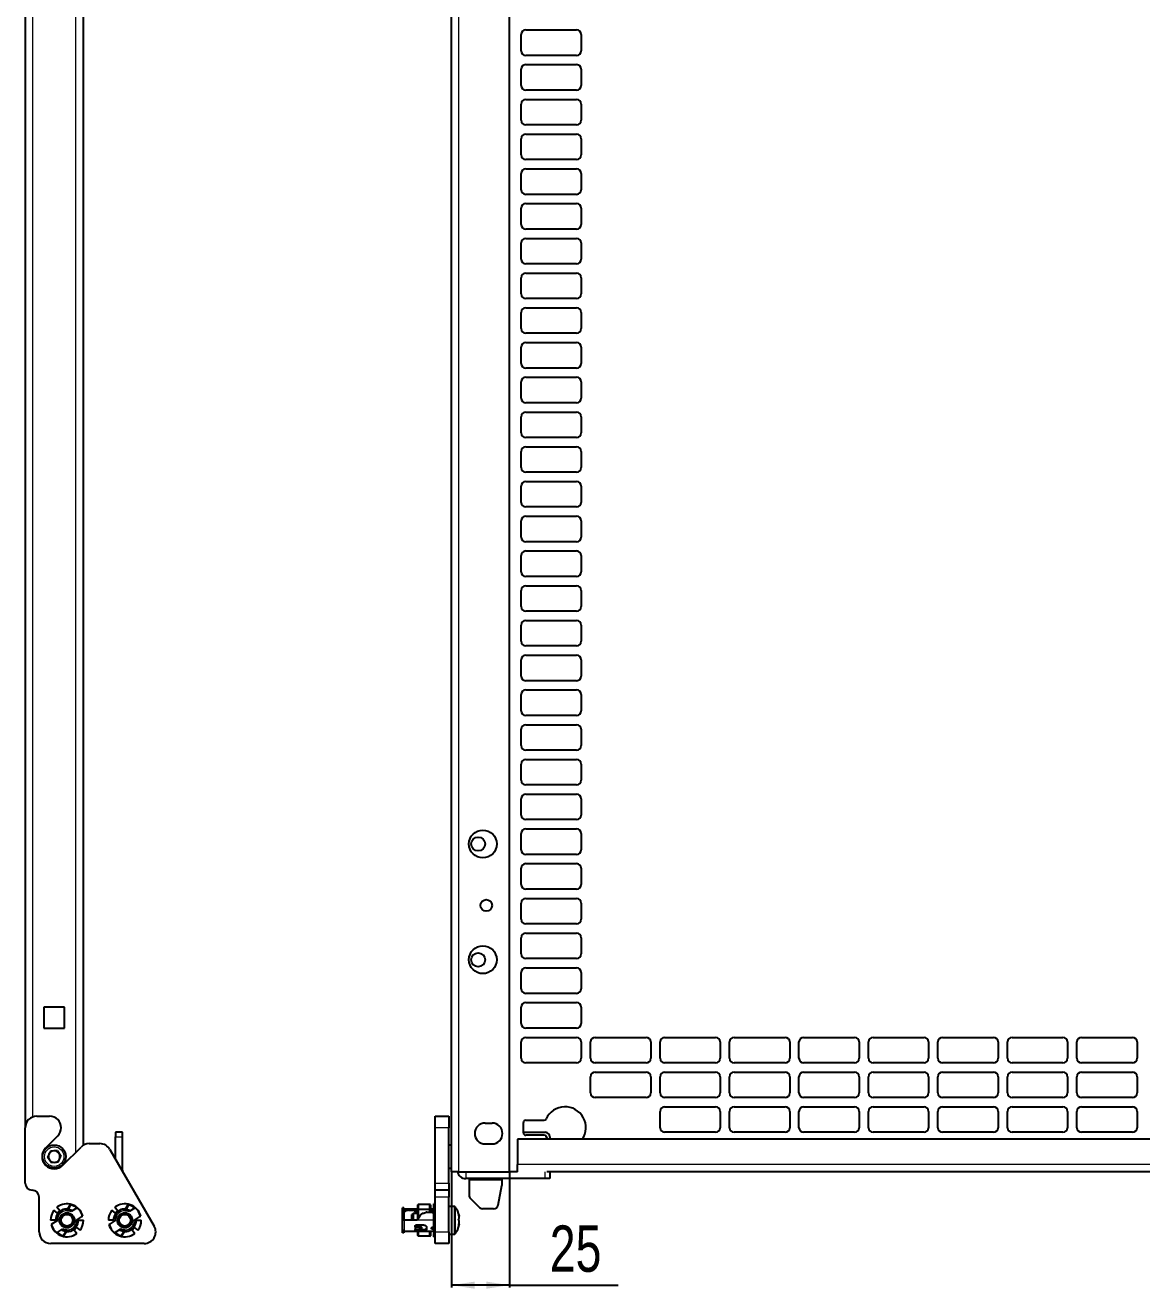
# Model space of a CAD drawing. Header units: millimetres. Extents: x -814 to 1058, y -456 to 1988.
# Drawn here: x 124 to 606, y -311 to 235 of the extents above; entities that cross this region are included whole.
import ezdxf

# ---------------------------------------------------------------- set-up
doc = ezdxf.new("R2010")
doc.units = ezdxf.units.MM
doc.layers.add('FORMAT', color=7, linetype='Continuous')
doc.styles.add('SLDTEXTSTYLE0', font='TXT', dxfattribs={"width": 0.75})
doc.dimstyles.new('SLDDIMSTYLE0', dxfattribs={"dimtxt": 20, "dimasz": 10, "dimexe": 0, "dimexo": 0.0625, "dimgap": 5, "dimtad": 2, "dimdec": 1, "dimrnd": 1e-09, "dimzin": 12, "dimdsep": 46, "dimtxsty": 'SLDTEXTSTYLE0', "dimsah": 1, "dimcen": 0.09, "dimadec": 0, "dimazin": 3, "dimtfac": 1, "dimtofl": 0, "dimtmove": 0, "dimatfit": 3, "dimfxl": 0, "dimfrac": 2, "dimtolj": 1, "dimtzin": 12, "dimarcsym": 0})

# ---------------------------------------------------------------- blocks, each defined once
blk = doc.blocks.new('_D_7')
at = {"layer": 'FORMAT'}
for p, q in [((307.67, -260.46), (307.67, -310.45)), ((332.67, -260.46), (332.67, -310.45)), ((332.67, -309.45), (307.67, -309.45)), ((332.67, -309.45), (379.62, -309.45))]:
    blk.add_line(p, q, dxfattribs=at)
for points in [[(307.67, -309.45), (317.67, -310.99), (317.67, -307.91)], [(332.67, -309.45), (322.67, -307.91), (322.67, -310.99)]]:
    blk.add_solid(points, dxfattribs=at)
at = {"layer": 'FORMAT', "insert": (350.07, -283.67), "char_height": 20, "attachment_point": 1, "style": 'SLDTEXTSTYLE0'}
blk.add_mtext('25', dxfattribs=at)

msp = doc.modelspace()

# ---------------------------------------------------------------- linework, layer by layer
at = {"color": 8, "linetype": 'Continuous', "lineweight": 18}
for p, q in [((126.7, 1822.55), (126.7, -236.83)), ((145.5, -251.98), (145.5, 1822.55)), ((310.77, -260.45), (310.77, 1793.35)), ((162.6, -245.45), (165.6, -245.45)), ((306.52, -241.45), (300.52, -241.45)), ((165.35, -259.85), (165.6, -259.85)), ((313.77, -260.45), (313.77, -263.45)), ((965.17, -257.36), (336.17, -257.36)), ((348.12, -263.45), (348.12, -260.46)), ((300.52, -265.45), (306.52, -265.45)), ((329.42, -264.05), (315.27, -264.05)), ((306.52, -271.45), (300.52, -271.45)), ((287.22, -277.71), (287.22, -281.45)), ((299.82, -278), (299.82, -277.1)), ((308.84, -275.45), (308.84, -277.89)), ((308.84, -277.89), (308.84, -287.45)), ((309.28, -275.68), (309.28, -278.02)), ((309.28, -278.02), (309.28, -287.22)), ((287.22, -281.45), (287.22, -286.3)), ((299.82, -281.45), (292.82, -281.45)), ((299.82, -284.4), (299.82, -281.45)), ((292.42, -285.39), (292.42, -285.85)), ((295.72, -285.85), (295.72, -285.39)), ((299.57, -284.9), (299.57, -285.3)), ((299.82, -286.3), (299.82, -285.3)), ((300.52, -286.45), (306.52, -286.45))]:
    msp.add_line(p, q, dxfattribs=at)
at = {"color": 7, "linetype": 'Continuous', "lineweight": 25}
for p, q in [((148.6, 1822.55), (148.6, -249.07)), ((307.67, -260.45), (307.67, 1822.55)), ((123.6, 1793.35), (123.6, -241.45)), ((332.67, -260.45), (332.67, 1793.35)), ((337.67, 223.55), (337.67, 230.55)), ((339.67, 232.55), (361.67, 232.55)), ((363.67, 230.55), (363.67, 223.55)), ((361.67, 221.55), (339.67, 221.55)), ((337.67, 208.55), (337.67, 215.55)), ((339.67, 217.55), (361.67, 217.55)), ((363.67, 215.55), (363.67, 208.55)), ((361.67, 206.55), (339.67, 206.55)), ((339.67, 202.55), (361.67, 202.55)), ((337.67, 193.55), (337.67, 200.55)), ((363.67, 200.55), (363.67, 193.55)), ((361.67, 191.55), (339.67, 191.55)), ((337.67, 178.55), (337.67, 185.55)), ((339.67, 187.55), (361.67, 187.55)), ((363.67, 185.55), (363.67, 178.55)), ((361.67, 176.55), (339.67, 176.55)), ((337.67, 163.55), (337.67, 170.55)), ((339.67, 172.55), (361.67, 172.55)), ((363.67, 170.55), (363.67, 163.55)), ((361.67, 161.55), (339.67, 161.55)), ((337.67, 148.55), (337.67, 155.55)), ((339.67, 157.55), (361.67, 157.55)), ((363.67, 155.55), (363.67, 148.55)), ((361.67, 146.55), (339.67, 146.55)), ((339.67, 142.55), (361.67, 142.55)), ((337.67, 133.55), (337.67, 140.55)), ((363.67, 140.55), (363.67, 133.55)), ((361.67, 131.55), (339.67, 131.55)), ((337.67, 118.55), (337.67, 125.55)), ((339.67, 127.55), (361.67, 127.55)), ((363.67, 125.55), (363.67, 118.55)), ((361.67, 116.55), (339.67, 116.55)), ((337.67, 103.55), (337.67, 110.55)), ((339.67, 112.55), (361.67, 112.55)), ((363.67, 110.55), (363.67, 103.55)), ((361.67, 101.55), (339.67, 101.55)), ((337.67, 88.55), (337.67, 95.55)), ((339.67, 97.55), (361.67, 97.55)), ((363.67, 95.55), (363.67, 88.55)), ((361.67, 86.55), (339.67, 86.55)), ((339.67, 82.55), (361.67, 82.55)), ((337.67, 73.55), (337.67, 80.55)), ((363.67, 80.55), (363.67, 73.55)), ((361.67, 71.55), (339.67, 71.55)), ((337.67, 58.55), (337.67, 65.55)), ((339.67, 67.55), (361.67, 67.55)), ((363.67, 65.55), (363.67, 58.55)), ((361.67, 56.55), (339.67, 56.55)), ((337.67, 43.55), (337.67, 50.55)), ((339.67, 52.55), (361.67, 52.55)), ((363.67, 50.55), (363.67, 43.55)), ((361.67, 41.55), (339.67, 41.55)), ((337.67, 28.55), (337.67, 35.55)), ((339.67, 37.55), (361.67, 37.55)), ((363.67, 35.55), (363.67, 28.55)), ((361.67, 26.55), (339.67, 26.55)), ((339.67, 22.55), (361.67, 22.55)), ((337.67, 13.55), (337.67, 20.55)), ((363.67, 20.55), (363.67, 13.55)), ((361.67, 11.55), (339.67, 11.55)), ((337.67, -1.45), (337.67, 5.55)), ((339.67, 7.55), (361.67, 7.55)), ((363.67, 5.55), (363.67, -1.45)), ((361.67, -3.45), (339.67, -3.45)), ((337.67, -16.45), (337.67, -9.45)), ((339.67, -7.45), (361.67, -7.45)), ((363.67, -9.45), (363.67, -16.45)), ((361.67, -18.45), (339.67, -18.45)), ((337.67, -31.45), (337.67, -24.45)), ((339.67, -22.45), (361.67, -22.45)), ((363.67, -24.45), (363.67, -31.45)), ((361.67, -33.45), (339.67, -33.45)), ((339.67, -37.45), (361.67, -37.45)), ((337.67, -46.45), (337.67, -39.45)), ((363.67, -39.45), (363.67, -46.45)), ((361.67, -48.45), (339.67, -48.45)), ((337.67, -61.45), (337.67, -54.45)), ((339.67, -52.45), (361.67, -52.45)), ((363.67, -54.45), (363.67, -61.45)), ((361.67, -63.45), (339.67, -63.45)), ((337.67, -76.45), (337.67, -69.45)), ((339.67, -67.45), (361.67, -67.45)), ((363.67, -69.45), (363.67, -76.45)), ((361.67, -78.45), (339.67, -78.45)), ((337.67, -91.45), (337.67, -84.45)), ((339.67, -82.45), (361.67, -82.45)), ((363.67, -84.45), (363.67, -91.45)), ((361.67, -93.45), (339.67, -93.45)), ((339.67, -97.45), (361.67, -97.45)), ((337.67, -106.45), (337.67, -99.45)), ((363.67, -99.45), (363.67, -106.45)), ((361.67, -108.45), (339.67, -108.45)), ((337.67, -121.45), (337.67, -114.45)), ((339.67, -112.45), (361.67, -112.45)), ((363.67, -114.45), (363.67, -121.45)), ((361.67, -123.45), (339.67, -123.45)), ((337.67, -136.45), (337.67, -129.45)), ((339.67, -127.45), (361.67, -127.45)), ((363.67, -129.45), (363.67, -136.45)), ((361.67, -138.45), (339.67, -138.45)), ((337.67, -151.45), (337.67, -144.45)), ((339.67, -142.45), (361.67, -142.45)), ((363.67, -144.45), (363.67, -151.45)), ((361.67, -153.45), (339.67, -153.45)), ((339.67, -157.45), (361.67, -157.45)), ((337.67, -166.45), (337.67, -159.45)), ((363.67, -159.45), (363.67, -166.45)), ((361.67, -168.45), (339.67, -168.45)), ((337.67, -181.45), (337.67, -174.45)), ((339.67, -172.45), (361.67, -172.45)), ((363.67, -174.45), (363.67, -181.45)), ((361.67, -183.45), (339.67, -183.45)), ((140.6, -189.45), (131.6, -189.45)), ((131.6, -189.45), (131.6, -198.45)), ((140.6, -198.45), (140.6, -189.45)), ((337.67, -196.45), (337.67, -189.45)), ((339.67, -187.45), (361.67, -187.45)), ((363.67, -189.45), (363.67, -196.45)), ((131.6, -198.45), (140.6, -198.45)), ((361.67, -198.45), (339.67, -198.45)), ((337.67, -211.45), (337.67, -204.45)), ((339.67, -202.45), (361.67, -202.45)), ((363.67, -204.45), (363.67, -211.45)), ((367.67, -211.45), (367.67, -204.45)), ((369.67, -202.45), (391.67, -202.45)), ((393.67, -204.45), (393.67, -211.45)), ((397.67, -211.45), (397.67, -204.45)), ((399.67, -202.45), (421.67, -202.45)), ((423.67, -204.45), (423.67, -211.45)), ((427.67, -211.45), (427.67, -204.45)), ((429.67, -202.45), (451.67, -202.45)), ((453.67, -204.45), (453.67, -211.45)), ((457.67, -211.45), (457.67, -204.45)), ((459.67, -202.45), (481.67, -202.45)), ((483.67, -204.45), (483.67, -211.45)), ((487.67, -211.45), (487.67, -204.45)), ((489.67, -202.45), (511.67, -202.45)), ((513.67, -204.45), (513.67, -211.45)), ((517.67, -211.45), (517.67, -204.45)), ((519.67, -202.45), (541.67, -202.45)), ((543.67, -204.45), (543.67, -211.45)), ((547.67, -211.45), (547.67, -204.45)), ((549.67, -202.45), (571.67, -202.45)), ((573.67, -204.45), (573.67, -211.45)), ((577.67, -211.45), (577.67, -204.45)), ((579.67, -202.45), (601.67, -202.45)), ((603.67, -204.45), (603.67, -211.45)), ((361.67, -213.45), (339.67, -213.45)), ((391.67, -213.45), (369.67, -213.45)), ((369.67, -217.45), (391.67, -217.45)), ((421.67, -213.45), (399.67, -213.45)), ((399.67, -217.45), (421.67, -217.45)), ((451.67, -213.45), (429.67, -213.45)), ((429.67, -217.45), (451.67, -217.45)), ((481.67, -213.45), (459.67, -213.45)), ((459.67, -217.45), (481.67, -217.45)), ((511.67, -213.45), (489.67, -213.45)), ((489.67, -217.45), (511.67, -217.45)), ((541.67, -213.45), (519.67, -213.45)), ((519.67, -217.45), (541.67, -217.45)), ((571.67, -213.45), (549.67, -213.45)), ((549.67, -217.45), (571.67, -217.45)), ((601.67, -213.45), (579.67, -213.45)), ((579.67, -217.45), (601.67, -217.45)), ((367.67, -226.45), (367.67, -219.45)), ((393.67, -219.45), (393.67, -226.45)), ((397.67, -226.45), (397.67, -219.45)), ((423.67, -219.45), (423.67, -226.45)), ((427.67, -226.45), (427.67, -219.45)), ((453.67, -219.45), (453.67, -226.45)), ((457.67, -226.45), (457.67, -219.45)), ((483.67, -219.45), (483.67, -226.45)), ((487.67, -226.45), (487.67, -219.45)), ((513.67, -219.45), (513.67, -226.45)), ((517.67, -226.45), (517.67, -219.45)), ((543.67, -219.45), (543.67, -226.45)), ((547.67, -226.45), (547.67, -219.45)), ((573.67, -219.45), (573.67, -226.45)), ((577.67, -226.45), (577.67, -219.45)), ((603.67, -219.45), (603.67, -226.45)), ((391.67, -228.45), (369.67, -228.45)), ((421.67, -228.45), (399.67, -228.45)), ((451.67, -228.45), (429.67, -228.45)), ((481.67, -228.45), (459.67, -228.45)), ((511.67, -228.45), (489.67, -228.45)), ((541.67, -228.45), (519.67, -228.45)), ((571.67, -228.45), (549.67, -228.45)), ((601.67, -228.45), (579.67, -228.45)), ((397.67, -241.45), (397.67, -234.45)), ((399.67, -232.45), (421.67, -232.45)), ((423.67, -234.45), (423.67, -241.45)), ((427.67, -241.45), (427.67, -234.45)), ((429.67, -232.45), (451.67, -232.45)), ((453.67, -234.45), (453.67, -241.45)), ((457.67, -241.45), (457.67, -234.45)), ((459.67, -232.45), (481.67, -232.45)), ((483.67, -234.45), (483.67, -241.45)), ((487.67, -241.45), (487.67, -234.45)), ((489.67, -232.45), (511.67, -232.45)), ((513.67, -234.45), (513.67, -241.45)), ((517.67, -241.45), (517.67, -234.45)), ((519.67, -232.45), (541.67, -232.45)), ((543.67, -234.45), (543.67, -241.45)), ((547.67, -241.45), (547.67, -234.45)), ((549.67, -232.45), (571.67, -232.45)), ((573.67, -234.45), (573.67, -241.45)), ((577.67, -241.45), (577.67, -234.45)), ((579.67, -232.45), (601.67, -232.45)), ((603.67, -234.45), (603.67, -241.45)), ((128.6, -236.45), (134.1, -236.45)), ((300.52, -236.45), (306.52, -236.45)), ((300.52, -241.45), (300.52, -236.45)), ((306.52, -236.45), (306.52, -241.45)), ((322.17, -239.45), (325.17, -239.45)), ((338.67, -243.71), (338.67, -239.21)), ((339.67, -238.21), (347.62, -238.21)), ((123.6, -265.45), (123.6, -241.45)), ((137.63, -244.99), (132.39, -250.24)), ((139.1, -241.45), (139.1, -241.46)), ((162.6, -243.45), (162.6, -245.45)), ((165.6, -243.45), (162.6, -243.45)), ((162.6, -255.08), (162.6, -245.45)), ((165.6, -245.45), (165.6, -243.45)), ((165.6, -259.85), (165.6, -245.45)), ((300.52, -265.45), (300.52, -241.45)), ((306.52, -265.45), (306.52, -241.45)), ((338.67, -243.45), (348.12, -243.45)), ((347.62, -244.71), (339.67, -244.71)), ((349.18, -246.46), (348.52, -245.29)), ((350.12, -245.45), (350.12, -246.46)), ((421.67, -243.45), (399.67, -243.45)), ((451.67, -243.45), (429.67, -243.45)), ((481.67, -243.45), (459.67, -243.45)), ((511.67, -243.45), (489.67, -243.45)), ((541.67, -243.45), (519.67, -243.45)), ((571.67, -243.45), (549.67, -243.45)), ((601.67, -243.45), (579.67, -243.45)), ((139.81, -257.66), (147.67, -249.81)), ((151.2, -248.34), (155.82, -248.34)), ((160.15, -250.84), (179.27, -283.95)), ((307.67, -248.95), (306.52, -248.95)), ((322.17, -248.45), (325.17, -248.45)), ((965.17, -246.46), (336.17, -246.46)), ((336.17, -246.46), (336.17, -257.36)), ((134.46, -251.57), (133.22, -254.18)), ((134.86, -256.56), (133.22, -254.18)), ((137.34, -251.34), (134.46, -251.57)), ((137.74, -256.33), (134.86, -256.56)), ((137.34, -251.34), (138.98, -253.72)), ((137.74, -256.33), (138.98, -253.72)), ((165.6, -259.85), (165.58, -260.24)), ((306.52, -258.95), (307.67, -258.95)), ((310.77, -260.45), (307.67, -260.45)), ((310.77, -260.45), (332.67, -260.45)), ((336.17, -260.45), (332.67, -260.45)), ((336.17, -260.46), (336.17, -257.36)), ((952.09, -260.46), (348.74, -260.46)), ((350.12, -260.46), (350.12, -263.45)), ((300.52, -268.45), (300.52, -265.45)), ((306.52, -265.45), (306.52, -268.45)), ((348.12, -263.45), (313.77, -263.45)), ((315.27, -263.45), (315.27, -264.05)), ((315.27, -264.05), (315.27, -270.62)), ((327.74, -274.84), (329.42, -266.45)), ((329.42, -263.45), (329.42, -264.05)), ((329.42, -264.05), (329.42, -266.45)), ((350.12, -263.45), (348.12, -263.45)), ((129.6, -286.45), (129.6, -271.45)), ((306.52, -268.45), (300.52, -268.45)), ((300.52, -271.45), (300.52, -268.45)), ((300.52, -286.45), (300.52, -271.45)), ((306.52, -268.45), (306.52, -271.45)), ((306.52, -286.45), (306.52, -271.45)), ((315.85, -272.04), (319.68, -275.87)), ((137.54, -278.34), (135.96, -277.13)), ((138.49, -277.39), (137.28, -275.82)), ((138.43, -277.41), (137.56, -278.28)), ((141.6, -276.4), (141.6, -276.6)), ((141.6, -276.4), (142.02, -276.42)), ((141.6, -276.6), (141.6, -277.3)), ((141.6, -277.15), (141.62, -277.1)), ((141.84, -277.13), (141.74, -277.3)), ((141.89, -276.64), (143.07, -274.61)), ((143.17, -274.83), (142.11, -276.67)), ((143.07, -274.61), (143.17, -274.83)), ((146.01, -276.02), (143.4, -277.71)), ((143.65, -277.06), (143.44, -277.51)), ((162.54, -278.34), (160.96, -277.13)), ((163.49, -277.39), (162.28, -275.82)), ((163.43, -277.41), (162.56, -278.28)), ((166.6, -276.4), (166.6, -276.6)), ((166.6, -276.4), (167.02, -276.42)), ((166.6, -276.6), (166.6, -277.3)), ((166.6, -277.15), (166.62, -277.1)), ((166.84, -277.13), (166.74, -277.3)), ((166.89, -276.64), (168.07, -274.61)), ((168.17, -274.83), (167.11, -276.67)), ((168.07, -274.61), (168.17, -274.83)), ((171.01, -276.02), (168.4, -277.71)), ((168.65, -277.06), (168.44, -277.51)), ((286.52, -279.63), (286.52, -276.02)), ((287.02, -276.02), (286.52, -276.02)), ((287.02, -276.02), (287.02, -279.63)), ((289.22, -276.6), (287.22, -276.6)), ((287.72, -277.06), (287.22, -277.06)), ((287.22, -277.06), (287.22, -277.51)), ((287.22, -277.51), (287.72, -277.51)), ((287.72, -277.51), (287.72, -277.06)), ((289.22, -277.1), (289.22, -276.6)), ((293.12, -276.6), (289.22, -276.6)), ((289.22, -277.1), (293.12, -277.1)), ((291.92, -277.75), (291.92, -277.91)), ((291.92, -277.91), (293.12, -277.79)), ((291.92, -277.91), (291.92, -278.45)), ((292.42, -277.51), (293.12, -277.51)), ((293.23, -274.61), (293.12, -274.83)), ((293.12, -276.78), (293.12, -274.83)), ((293.23, -276.76), (293.12, -276.78)), ((293.12, -279.45), (293.12, -276.78)), ((293.23, -274.61), (293.23, -276.76)), ((298.32, -274.61), (293.23, -274.61)), ((298.32, -276.76), (293.23, -276.76)), ((293.23, -276.76), (293.23, -279.45)), ((296.92, -277.95), (299.07, -277.95)), ((298.32, -276.76), (298.32, -274.61)), ((298.52, -274.74), (298.32, -274.61)), ((298.52, -276.77), (298.32, -276.76)), ((298.32, -277.95), (298.32, -276.76)), ((298.52, -274.74), (298.52, -276.77)), ((299.82, -276.6), (298.52, -276.6)), ((298.52, -276.77), (298.52, -277.95)), ((298.52, -277.1), (299.82, -277.1)), ((299.72, -277.3), (298.52, -277.3)), ((299.72, -277.3), (299.72, -278.33)), ((299.72, -278), (299.82, -278)), ((300.52, -274.35), (300.02, -274.35)), ((300.02, -279.61), (300.02, -274.35)), ((308.84, -275.45), (306.52, -275.45)), ((325.78, -276.45), (321.1, -276.45)), ((136.55, -281.45), (134.5, -281.45)), ((134.88, -283.25), (134.74, -283.29)), ((137.45, -281.58), (134.84, -283.28)), ((136.55, -281.45), (136.75, -281.45)), ((136.75, -281.45), (137.45, -281.45)), ((136.75, -282.04), (136.75, -281.45)), ((137.25, -281.45), (137.25, -281.71)), ((145.75, -281.32), (148.36, -279.63)), ((146.45, -281.45), (145.75, -281.45)), ((145.95, -281.45), (145.95, -281.19)), ((146.45, -280.86), (146.45, -281.45)), ((146.65, -281.45), (146.45, -281.45)), ((146.65, -281.45), (148.7, -281.45)), ((148.32, -279.65), (148.46, -279.61)), ((161.55, -281.45), (159.5, -281.45)), ((159.88, -283.25), (159.74, -283.29)), ((162.45, -281.58), (159.84, -283.28)), ((161.55, -281.45), (161.75, -281.45)), ((161.75, -281.45), (162.45, -281.45)), ((161.75, -282.04), (161.75, -281.45)), ((162.25, -281.45), (162.25, -281.71)), ((170.75, -281.32), (173.36, -279.63)), ((171.45, -281.45), (170.75, -281.45)), ((170.95, -281.45), (170.95, -281.19)), ((171.45, -280.86), (171.45, -281.45)), ((171.65, -281.45), (171.45, -281.45)), ((171.65, -281.45), (173.7, -281.45)), ((173.32, -279.65), (173.46, -279.61)), ((287.02, -279.63), (286.52, -279.63)), ((286.52, -281.32), (286.52, -279.63)), ((287.02, -281.32), (286.52, -281.32)), ((286.52, -281.45), (286.52, -281.32)), ((287.22, -281.45), (286.52, -281.45)), ((286.52, -285.6), (286.52, -281.45)), ((287.02, -279.63), (287.02, -281.32)), ((287.02, -281.32), (287.02, -281.45)), ((292.82, -281.45), (287.22, -281.45)), ((291.02, -278.45), (290.52, -278.95)), ((290.52, -281.45), (290.52, -278.95)), ((293.12, -278.45), (291.02, -278.45)), ((291.02, -278.45), (291.02, -281.45)), ((295.72, -283.5), (292.42, -283.5)), ((293.97, -279.45), (292.82, -281.45)), ((293.23, -279.45), (293.12, -279.45)), ((293.12, -280.93), (293.12, -279.45)), ((293.12, -284.22), (293.12, -283.5)), ((293.97, -279.45), (293.23, -279.45)), ((293.23, -279.45), (293.23, -280.73)), ((293.23, -283.5), (293.23, -284.27)), ((300.02, -278.45), (299.78, -278.45)), ((299.82, -278.7), (299.82, -281.45)), ((300.02, -280.01), (299.82, -280)), ((300.02, -281.45), (299.82, -281.45)), ((300.02, -279.61), (300.52, -279.61)), ((300.02, -280.14), (300.02, -279.61)), ((300.52, -280.14), (300.02, -280.14)), ((300.02, -285.77), (300.02, -281.45)), ((300.02, -281.45), (300.52, -281.45)), ((137.18, -286.88), (139.79, -285.19)), ((139.55, -285.85), (139.76, -285.39)), ((140.03, -288.07), (141.09, -286.23)), ((140.03, -288.07), (140.13, -288.3)), ((141.3, -286.26), (140.13, -288.3)), ((141.6, -286.5), (141.17, -286.48)), ((141.36, -285.77), (141.45, -285.6)), ((141.6, -285.75), (141.57, -285.8)), ((141.6, -286.3), (141.6, -285.6)), ((141.6, -286.5), (141.6, -286.3)), ((144.71, -285.51), (145.92, -287.08)), ((144.77, -285.49), (145.64, -284.62)), ((145.65, -284.56), (147.23, -285.77)), ((162.18, -286.88), (164.79, -285.19)), ((164.55, -285.85), (164.76, -285.39)), ((165.03, -288.07), (166.09, -286.23)), ((165.03, -288.07), (165.13, -288.3)), ((166.3, -286.26), (165.13, -288.3)), ((166.6, -286.5), (166.17, -286.48)), ((166.36, -285.77), (166.45, -285.6)), ((166.6, -285.75), (166.57, -285.8)), ((166.6, -286.3), (166.6, -285.6)), ((166.6, -286.5), (166.6, -286.3)), ((169.71, -285.51), (170.92, -287.08)), ((169.77, -285.49), (170.64, -284.62)), ((170.65, -284.56), (172.23, -285.77)), ((286.52, -286.88), (286.52, -285.6)), ((287.02, -286.88), (286.52, -286.88)), ((287.02, -286.27), (287.02, -286.88)), ((289.22, -286.3), (287.22, -286.3)), ((299.82, -286.3), (289.22, -286.3)), ((291.92, -284.27), (291.92, -283.94)), ((291.92, -284.27), (291.92, -285.4)), ((291.92, -285.61), (291.92, -285.4)), ((295.72, -285.85), (292.42, -285.85)), ((293.12, -288.07), (293.12, -286.3)), ((293.12, -288.07), (293.23, -288.3)), ((293.23, -286.3), (293.23, -288.3)), ((298.32, -288.3), (293.23, -288.3)), ((294, -285.39), (295.72, -285.39)), ((294.8, -284.51), (294.57, -284.21)), ((294.85, -284.64), (294.85, -284.67)), ((296.92, -285.2), (296.92, -284.52)), ((298.32, -288.3), (298.32, -286.3)), ((298.32, -288.3), (298.52, -288.16)), ((298.52, -286.3), (298.52, -288.16)), ((299.02, -284.94), (299.02, -284.82)), ((299.57, -284.4), (299.82, -284.4)), ((299.57, -284.9), (299.82, -284.9)), ((299.57, -285.3), (299.82, -285.3)), ((299.72, -284.4), (299.72, -284.9)), ((299.72, -284.45), (299.98, -284.45)), ((300.52, -285.77), (300.02, -285.77)), ((300.02, -285.77), (300.02, -287.08)), ((300.52, -287.08), (300.02, -287.08)), ((300.02, -288.55), (300.02, -287.08)), ((300.02, -288.55), (300.52, -288.55)), ((300.52, -291.45), (300.52, -286.45)), ((306.52, -286.45), (306.52, -291.45)), ((306.52, -287.45), (308.84, -287.45)), ((174.94, -291.45), (134.6, -291.45)), ((306.52, -291.45), (300.52, -291.45))]:
    msp.add_line(p, q, dxfattribs=at)
at = {"color": 7, "linetype": 'Continuous', "lineweight": 25, "flags": 128}
for points in [[(287.22, -276.6), (287.08, -276.61), (287.02, -276.63)], [(300.02, -277.07), (299.95, -277.09), (299.82, -277.1)], [(300.02, -277.98), (299.95, -277.99), (299.82, -278)], [(299.72, -284.58), (299.76, -284.49), (299.78, -284.45)], [(300.02, -284.53), (300.01, -284.5), (300, -284.48), (299.98, -284.46), (299.96, -284.44), (299.93, -284.42), (299.89, -284.41), (299.86, -284.41), (299.82, -284.4)], [(300.02, -284.93), (299.95, -284.91), (299.82, -284.9)]]:
    msp.add_lwpolyline(points, dxfattribs=at)
at = {"color": 7, "linetype": 'Continuous', "lineweight": 25}
for centre, radius in [((321.17, -118.95), 6), ((319.17, -118.95), 3), ((322.67, -145.45), 2.5), ((321.17, -168.95), 6), ((319.17, -168.95), 3), ((136.1, -253.95), 5), ((141.6, -281.45), 3.25), ((166.6, -281.45), 3.25), ((141.6, -281.45), 3), ((141.6, -281.45), 2.5), ((166.6, -281.45), 3), ((166.6, -281.45), 2.5)]:
    msp.add_circle(centre, radius, dxfattribs=at)
at = {"color": 8, "linetype": 'Continuous', "lineweight": 18}
msp.add_circle((136.1, -253.95), 4.2, dxfattribs=at)
at = {"color": 7, "linetype": 'Continuous', "lineweight": 25}
for centre, radius, start, end in [((339.67, 230.55), 2, 90, 180), ((361.67, 230.55), 2, 0, 90), ((339.67, 223.55), 2, 180, 270), ((361.67, 223.55), 2, 270, 0), ((339.67, 215.55), 2, 90, 180), ((361.67, 215.55), 2, 0, 90), ((339.67, 208.55), 2, 180, 270), ((361.67, 208.55), 2, 270, 0), ((339.67, 200.55), 2, 90, 180), ((361.67, 200.55), 2, 0, 90), ((339.67, 193.55), 2, 180, 270), ((361.67, 193.55), 2, 270, 0), ((339.67, 185.55), 2, 90, 180), ((361.67, 185.55), 2, 0, 90), ((339.67, 178.55), 2, 180, 270), ((361.67, 178.55), 2, 270, 0), ((339.67, 170.55), 2, 90, 180), ((361.67, 170.55), 2, 0, 90), ((339.67, 163.55), 2, 180, 270), ((361.67, 163.55), 2, 270, 0), ((339.67, 155.55), 2, 90, 180), ((361.67, 155.55), 2, 0, 90), ((339.67, 148.55), 2, 180, 270), ((361.67, 148.55), 2, 270, 0), ((339.67, 140.55), 2, 90, 180), ((361.67, 140.55), 2, 0, 90), ((339.67, 133.55), 2, 180, 270), ((361.67, 133.55), 2, 270, 0), ((339.67, 125.55), 2, 90, 180), ((361.67, 125.55), 2, 0, 90), ((339.67, 118.55), 2, 180, 270), ((361.67, 118.55), 2, 270, 0), ((339.67, 110.55), 2, 90, 180), ((361.67, 110.55), 2, 0, 90), ((339.67, 103.55), 2, 180, 270), ((361.67, 103.55), 2, 270, 0), ((339.67, 95.55), 2, 90, 180), ((361.67, 95.55), 2, 0, 90), ((339.67, 88.55), 2, 180, 270), ((361.67, 88.55), 2, 270, 0), ((339.67, 80.55), 2, 90, 180), ((361.67, 80.55), 2, 0, 90), ((339.67, 73.55), 2, 180, 270), ((361.67, 73.55), 2, 270, 0), ((339.67, 65.55), 2, 90, 180), ((361.67, 65.55), 2, 0, 90), ((339.67, 58.55), 2, 180, 270), ((361.67, 58.55), 2, 270, 0), ((339.67, 50.55), 2, 90, 180), ((361.67, 50.55), 2, 0, 90), ((339.67, 43.55), 2, 180, 270), ((361.67, 43.55), 2, 270, 0), ((339.67, 35.55), 2, 90, 180), ((361.67, 35.55), 2, 0, 90), ((339.67, 28.55), 2, 180, 270), ((361.67, 28.55), 2, 270, 0), ((339.67, 20.55), 2, 90, 180), ((361.67, 20.55), 2, 0, 90), ((339.67, 13.55), 2, 180, 270), ((361.67, 13.55), 2, 270, 0), ((339.67, 5.55), 2, 90, 180), ((361.67, 5.55), 2, 0, 90), ((339.67, -1.45), 2, 180, 270), ((361.67, -1.45), 2, 270, 0), ((339.67, -9.45), 2, 90, 180), ((361.67, -9.45), 2, 0, 90), ((339.67, -16.45), 2, 180, 270), ((361.67, -16.45), 2, 270, 0), ((339.67, -24.45), 2, 90, 180), ((361.67, -24.45), 2, 0, 90), ((339.67, -31.45), 2, 180, 270), ((361.67, -31.45), 2, 270, 0), ((339.67, -39.45), 2, 90, 180), ((361.67, -39.45), 2, 0, 90), ((339.67, -46.45), 2, 180, 270), ((361.67, -46.45), 2, 270, 0), ((339.67, -54.45), 2, 90, 180), ((361.67, -54.45), 2, 0, 90), ((339.67, -61.45), 2, 180, 270), ((361.67, -61.45), 2, 270, 0), ((339.67, -69.45), 2, 90, 180), ((361.67, -69.45), 2, 0, 90), ((339.67, -76.45), 2, 180, 270), ((361.67, -76.45), 2, 270, 0), ((339.67, -84.45), 2, 90, 180), ((361.67, -84.45), 2, 0, 90), ((339.67, -91.45), 2, 180, 270), ((361.67, -91.45), 2, 270, 0), ((339.67, -99.45), 2, 90, 180), ((361.67, -99.45), 2, 0, 90), ((339.67, -106.45), 2, 180, 270), ((361.67, -106.45), 2, 270, 0), ((339.67, -114.45), 2, 90, 180), ((361.67, -114.45), 2, 0, 90), ((339.67, -121.45), 2, 180, 270), ((361.67, -121.45), 2, 270, 0), ((339.67, -129.45), 2, 90, 180), ((361.67, -129.45), 2, 0, 90), ((339.67, -136.45), 2, 180, 270), ((361.67, -136.45), 2, 270, 0), ((339.67, -144.45), 2, 90, 180), ((361.67, -144.45), 2, 0, 90), ((339.67, -151.45), 2, 180, 270), ((361.67, -151.45), 2, 270, 0), ((339.67, -159.45), 2, 90, 180), ((361.67, -159.45), 2, 0, 90), ((339.67, -166.45), 2, 180, 270), ((361.67, -166.45), 2, 270, 0), ((339.67, -174.45), 2, 90, 180), ((361.67, -174.45), 2, 0, 90), ((339.67, -181.45), 2, 180, 270), ((361.67, -181.45), 2, 270, 0), ((339.67, -189.45), 2, 90, 180), ((361.67, -189.45), 2, 0, 90), ((339.67, -196.45), 2, 180, 270), ((361.67, -196.45), 2, 270, 0), ((339.67, -204.45), 2, 90, 180), ((361.67, -204.45), 2, 0, 90), ((369.67, -204.45), 2, 90, 180), ((391.67, -204.45), 2, 0, 90), ((399.67, -204.45), 2, 90, 180), ((421.67, -204.45), 2, 0, 90), ((429.67, -204.45), 2, 90, 180), ((451.67, -204.45), 2, 0, 90), ((459.67, -204.45), 2, 90, 180), ((481.67, -204.45), 2, 0, 90), ((489.67, -204.45), 2, 90, 180), ((511.67, -204.45), 2, 0, 90), ((519.67, -204.45), 2, 90, 180), ((541.67, -204.45), 2, 0, 90), ((549.67, -204.45), 2, 90, 180), ((571.67, -204.45), 2, 0, 90), ((579.67, -204.45), 2, 90, 180), ((601.67, -204.45), 2, 0, 90), ((339.67, -211.45), 2, 180, 270), ((361.67, -211.45), 2, 270, 0), ((369.67, -211.45), 2, 180, 270), ((391.67, -211.45), 2, 270, 0), ((399.67, -211.45), 2, 180, 270), ((421.67, -211.45), 2, 270, 0), ((429.67, -211.45), 2, 180, 270), ((451.67, -211.45), 2, 270, 0), ((459.67, -211.45), 2, 180, 270), ((481.67, -211.45), 2, 270, 0), ((489.67, -211.45), 2, 180, 270), ((511.67, -211.45), 2, 270, 0), ((519.67, -211.45), 2, 180, 270), ((541.67, -211.45), 2, 270, 0), ((549.67, -211.45), 2, 180, 270), ((571.67, -211.45), 2, 270, 0), ((579.67, -211.45), 2, 180, 270), ((601.67, -211.45), 2, 270, 0), ((369.67, -219.45), 2, 90, 180), ((391.67, -219.45), 2, 0, 90), ((399.67, -219.45), 2, 90, 180), ((421.67, -219.45), 2, 0, 90), ((429.67, -219.45), 2, 90, 180), ((451.67, -219.45), 2, 0, 90), ((459.67, -219.45), 2, 90, 180), ((481.67, -219.45), 2, 0, 90), ((489.67, -219.45), 2, 90, 180), ((511.67, -219.45), 2, 0, 90), ((519.67, -219.45), 2, 90, 180), ((541.67, -219.45), 2, 0, 90), ((549.67, -219.45), 2, 90, 180), ((571.67, -219.45), 2, 0, 90), ((579.67, -219.45), 2, 90, 180), ((601.67, -219.45), 2, 0, 90), ((369.67, -226.45), 2, 180, 270), ((391.67, -226.45), 2, 270, 0), ((399.67, -226.45), 2, 180, 270), ((421.67, -226.45), 2, 270, 0), ((429.67, -226.45), 2, 180, 270), ((451.67, -226.45), 2, 270, 0), ((459.67, -226.45), 2, 180, 270), ((481.67, -226.45), 2, 270, 0), ((489.67, -226.45), 2, 180, 270), ((511.67, -226.45), 2, 270, 0), ((519.67, -226.45), 2, 180, 270), ((541.67, -226.45), 2, 270, 0), ((549.67, -226.45), 2, 180, 270), ((571.67, -226.45), 2, 270, 0), ((579.67, -226.45), 2, 180, 270), ((601.67, -226.45), 2, 270, 0), ((356.67, -241.46), 9, 326.251, 154.8493), ((399.67, -234.45), 2, 90, 180), ((421.67, -234.45), 2, 0, 90), ((429.67, -234.45), 2, 90, 180), ((451.67, -234.45), 2, 0, 90), ((459.67, -234.45), 2, 90, 180), ((481.67, -234.45), 2, 0, 90), ((489.67, -234.45), 2, 90, 180), ((511.67, -234.45), 2, 0, 90), ((519.67, -234.45), 2, 90, 180), ((541.67, -234.45), 2, 0, 90), ((549.67, -234.45), 2, 90, 180), ((571.67, -234.45), 2, 0, 90), ((579.67, -234.45), 2, 90, 180), ((601.67, -234.45), 2, 0, 90), ((128.6, -241.45), 5, 90, 180), ((134.1, -241.45), 5, 0, 90), ((322.17, -243.95), 4.5, 90, 270), ((325.17, -243.95), 4.5, 270, 90), ((339.67, -239.21), 1, 90, 180), ((347.62, -237.21), 1, 270, 334.8493), ((134.1, -241.46), 5, 315, 0), ((339.67, -243.71), 1, 180, 270), ((347.62, -245.71), 1, 25.1507, 90), ((348.12, -245.45), 2, 0, 90), ((399.67, -241.45), 2, 180, 270), ((421.67, -241.45), 2, 270, 0), ((429.67, -241.45), 2, 180, 270), ((451.67, -241.45), 2, 270, 0), ((459.67, -241.45), 2, 180, 270), ((481.67, -241.45), 2, 270, 0), ((489.67, -241.45), 2, 180, 270), ((511.67, -241.45), 2, 270, 0), ((519.67, -241.45), 2, 180, 270), ((541.67, -241.45), 2, 270, 0), ((549.67, -241.45), 2, 180, 270), ((571.67, -241.45), 2, 270, 0), ((579.67, -241.45), 2, 180, 270), ((601.67, -241.45), 2, 270, 0), ((136.1, -253.95), 5.25, 135, 315), ((151.2, -253.34), 5, 90, 135), ((155.82, -253.34), 5, 30, 90), ((136.1, -253.95), 2.5, 154.5743, 214.5743), ((136.1, -253.95), 2.5, 94.5743, 154.5743), ((136.1, -253.95), 2.5, 214.5743, 274.5743), ((136.1, -253.95), 2.5, 34.5743, 94.5743), ((136.1, -253.95), 2.5, 274.5743, 334.5743), ((136.1, -253.95), 2.5, 334.5743, 34.5743), ((313.77, -259.85), 3.6, 189.5941, 270), ((126.6, -265.45), 3, 180, 270), ((126.6, -271.45), 3, 0, 90), ((317.27, -270.62), 2, 180, 225), ((141.6, -281.45), 7.1, 142.5, 180), ((141.6, -281.45), 4.85, 90, 180), ((141.6, -281.45), 7.1, 15, 127.5), ((141.6, -281.45), 4.15, 64.203, 90), ((141.6, -281.45), 7, 50.8871, 77.8871), ((141.6, -281.45), 6.8, 51.4319, 76.6644), ((141.6, -281.45), 7, 15.1129, 50.8871), ((166.6, -281.45), 7.1, 142.5, 180), ((166.6, -281.45), 4.85, 90, 180), ((166.6, -281.45), 7.1, 15, 127.5), ((166.6, -281.45), 4.15, 64.203, 90), ((166.6, -281.45), 7, 50.8871, 77.8871), ((166.6, -281.45), 6.8, 51.4319, 76.6644), ((166.6, -281.45), 7, 15.1129, 50.8871), ((287.22, -277.3), 0.2, 90, 180), ((296.92, -278.7), 0.75, 90, 105.0484), ((299.07, -278.7), 0.75, 0, 90), ((299.82, -276.4), 0.2, 270, 0), ((308.84, -275.99), 0.54, 35.2515, 90), ((301.12, -281.45), 10, 11.0263, 35.2515), ((321.1, -274.45), 2, 225, 270), ((325.78, -274.45), 2, 270, 348.6901), ((141.6, -281.45), 7.1, 195, 307.5), ((141.6, -281.45), 7, 195.1129, 230.8871), ((141.6, -281.45), 4.15, 180, 181.797), ((141.6, -281.45), 4.85, 270, 0), ((141.6, -281.45), 4.15, 0, 1.797), ((141.6, -281.45), 7.1, 322.5, 0), ((166.6, -281.45), 7.1, 195, 307.5), ((166.6, -281.45), 7, 195.1129, 230.8871), ((166.6, -281.45), 4.15, 180, 181.797), ((166.6, -281.45), 4.85, 270, 0), ((166.6, -281.45), 4.15, 0, 1.797), ((166.6, -281.45), 7.1, 322.5, 0), ((299.92, -278.37), 0.0996, 305.5332, 356.0721), ((301.12, -281.45), 10, 324.7485, 348.9291), ((134.6, -286.45), 5, 180, 270), ((141.6, -281.45), 7, 230.8871, 257.8871), ((141.6, -281.45), 6.8, 231.4319, 256.6644), ((141.6, -281.45), 4.15, 244.203, 270), ((166.6, -281.45), 7, 230.8871, 257.8871), ((166.6, -281.45), 6.8, 231.4319, 256.6644), ((166.6, -281.45), 4.15, 244.203, 270), ((174.94, -286.45), 5, 270, 30), ((287.22, -285.6), 0.7, 180, 270), ((299.84, -285.48), 0.183, 7.3339, 95.8124), ((299.82, -286.5), 0.2, 0, 90), ((308.84, -286.91), 0.54, 270, 324.7485)]:
    msp.add_arc(centre, radius, start, end, dxfattribs=at)
at = {"color": 8, "linetype": 'Continuous', "lineweight": 18}
for centre, radius, start, end in [((141.6, -281.45), 4.15, 90, 180), ((141.6, -281.45), 5.05, 90, 127.5), ((166.6, -281.45), 4.15, 90, 180), ((166.6, -281.45), 5.05, 90, 127.5), ((141.6, -281.45), 5.05, 142.5, 180), ((141.6, -281.45), 4.15, 270, 0), ((141.6, -281.45), 5.05, 322.5, 0), ((166.6, -281.45), 5.05, 142.5, 180), ((166.6, -281.45), 4.15, 270, 0), ((166.6, -281.45), 5.05, 322.5, 0), ((141.6, -281.45), 5.05, 270, 307.5), ((166.6, -281.45), 5.05, 270, 307.5)]:
    msp.add_arc(centre, radius, start, end, dxfattribs=at)
at = {"color": 7, "linetype": 'Continuous', "lineweight": 25}
for points, knots in [([(138.78, -277.5), (138.66, -277.42), (138.5, -277.33), (138.48, -277.44), (138.47, -277.46)], [0, 0, 0, 0, 0.832234, 1, 1, 1, 1]), ([(141.6, -276.6), (141.99, -276.63), (142.7, -276.69), (143.36, -276.94), (143.65, -277.06)], [0, 0, 0, 0, 0.559866, 1, 1, 1, 1]), ([(141.6, -277.1), (141.95, -277.13), (142.59, -277.17), (143.18, -277.4), (143.44, -277.51)], [0, 0, 0, 0, 0.5597848, 1, 1, 1, 1]), ([(163.78, -277.5), (163.66, -277.42), (163.5, -277.33), (163.48, -277.44), (163.47, -277.46)], [0, 0, 0, 0, 0.832234, 1, 1, 1, 1]), ([(166.6, -276.6), (166.99, -276.63), (167.7, -276.69), (168.36, -276.94), (168.65, -277.06)], [0, 0, 0, 0, 0.559866, 1, 1, 1, 1]), ([(166.6, -277.1), (166.95, -277.13), (167.59, -277.17), (168.18, -277.4), (168.44, -277.51)], [0, 0, 0, 0, 0.5597848, 1, 1, 1, 1]), ([(287.22, -276.6), (287.22, -276.63), (287.22, -276.69), (287.22, -276.94), (287.22, -277.06)], [0, 0, 0, 0, 0.559866, 1, 1, 1, 1]), ([(289.22, -276.6), (288.94, -276.63), (288.44, -276.69), (287.94, -276.94), (287.72, -277.06)], [0, 0, 0, 0, 0.559911, 1, 1, 1, 1]), ([(289.22, -277.1), (288.94, -277.13), (288.44, -277.17), (287.94, -277.4), (287.72, -277.51)], [0, 0, 0, 0, 0.559868, 1, 1, 1, 1]), ([(291.92, -277.75), (291.92, -277.72), (291.93, -277.66), (292.02, -277.59), (292.15, -277.54), (292.29, -277.51), (292.38, -277.51), (292.42, -277.51)], [0, 0, 0, 0, 0.214295, 0.42863, 0.64223, 0.856153, 1, 1, 1, 1]), ([(293.97, -279.45), (294.14, -279.24), (294.49, -278.79), (295.48, -278.32), (296.24, -278.11), (296.72, -277.98)], [0, 0, 0, 0, 0.254027, 0.526591, 1, 1, 1, 1]), ([(137.65, -278.63), (137.57, -278.51), (137.47, -278.36), (137.58, -278.33), (137.6, -278.32)], [0, 0, 0, 0, 0.832234, 1, 1, 1, 1]), ([(162.65, -278.63), (162.57, -278.51), (162.47, -278.36), (162.58, -278.33), (162.6, -278.32)], [0, 0, 0, 0, 0.832234, 1, 1, 1, 1]), ([(291.92, -283.94), (291.92, -283.89), (291.93, -283.8), (292.02, -283.66), (292.15, -283.56), (292.29, -283.51), (292.38, -283.5), (292.42, -283.5)], [0, 0, 0, 0, 0.214373, 0.428779, 0.642592, 0.856666, 1, 1, 1, 1]), ([(295.72, -283.5), (295.85, -283.51), (296.12, -283.54), (296.48, -283.72), (296.75, -283.99), (296.9, -284.27), (296.91, -284.45), (296.92, -284.52)], [0, 0, 0, 0, 0.2132377, 0.4264897, 0.6391595, 0.8495978, 1, 1, 1, 1]), ([(300.02, -278.68), (300.02, -278.69), (300.02, -278.71), (300, -278.73), (299.96, -278.76), (299.88, -278.77), (299.83, -278.78), (299.8, -278.79)], [0, 0, 0, 0, 0.1874623, 0.362386, 0.5172771, 0.7506419, 1, 1, 1, 1]), ([(300.02, -279.74), (300.02, -279.75), (300.02, -279.77), (300, -279.79), (299.96, -279.81), (299.89, -279.81), (299.84, -279.8), (299.82, -279.8)], [0, 0, 0, 0, 0.195302, 0.377541, 0.538909, 0.761383, 1, 1, 1, 1]), ([(310.72, -283.7), (310.72, -283.7), (310.72, -283.68), (310.73, -283.63), (310.77, -283.44), (310.85, -283.08), (310.92, -282.64), (310.95, -282.22), (310.93, -281.81), (310.85, -281.55), (310.77, -281.34), (310.74, -281.25), (310.72, -281.19), (310.72, -281.16), (310.72, -281.13), (310.72, -281.1), (310.73, -281.05), (310.79, -280.93), (310.88, -280.8), (310.95, -280.54), (310.94, -280.12), (310.88, -279.65), (310.8, -279.26), (310.74, -279.01), (310.73, -278.93), (310.72, -278.9), (310.72, -278.88), (310.72, -278.88), (310.73, -278.89), (310.77, -278.98), (310.86, -279.23), (310.92, -279.48), (310.95, -279.61), (310.94, -279.59), (310.94, -279.59)], [0, 0, 0, 0, 0.003345, 0.008051, 0.021089, 0.079366, 0.148702, 0.192613, 0.236883, 0.333397, 0.365116, 0.38101, 0.389, 0.39245, 0.395936, 0.398929, 0.404202, 0.420534, 0.496786, 0.57371, 0.618848, 0.683268, 0.755446, 0.773497, 0.782566, 0.786215, 0.789905, 0.793055, 0.797819, 0.811366, 0.872185, 0.942602, 0.985944, 1, 1, 1, 1]), ([(310.93, -283.37), (310.94, -283.35), (310.95, -283.28), (310.93, -283.31), (310.86, -283.49), (310.78, -283.64), (310.76, -283.68), (310.74, -283.71), (310.73, -283.72), (310.72, -283.72), (310.72, -283.71), (310.72, -283.7)], [0, 0, 0, 0, 0.080401, 0.295603, 0.713246, 0.816348, 0.881908, 0.925057, 0.968454, 0.985778, 1, 1, 1, 1]), ([(310.88, -279.91), (310.9, -279.91), (310.93, -279.91), (310.95, -279.82), (310.93, -279.67), (310.93, -279.6)], [0, 0, 0, 0, 0.323505, 0.667834, 1, 1, 1, 1]), ([(310.92, -283.3), (310.92, -283.3), (310.94, -283.19), (310.94, -283.04), (310.94, -282.91), (310.92, -282.9), (310.92, -282.89)], [0, 0, 0, 0, 0.021687, 0.47072, 0.923421, 1, 1, 1, 1]), ([(141.6, -286.3), (141.2, -286.27), (140.5, -286.21), (139.84, -285.96), (139.55, -285.85)], [0, 0, 0, 0, 0.559866, 1, 1, 1, 1]), ([(141.6, -285.8), (141.24, -285.78), (140.61, -285.73), (140.02, -285.5), (139.76, -285.39)], [0, 0, 0, 0, 0.5597848, 1, 1, 1, 1]), ([(144.41, -285.4), (144.54, -285.48), (144.69, -285.57), (144.72, -285.46), (144.72, -285.45)], [0, 0, 0, 0, 0.832234, 1, 1, 1, 1]), ([(145.55, -284.27), (145.63, -284.39), (145.72, -284.54), (145.61, -284.57), (145.59, -284.58)], [0, 0, 0, 0, 0.832234, 1, 1, 1, 1]), ([(166.6, -286.3), (166.2, -286.27), (165.5, -286.21), (164.84, -285.96), (164.55, -285.85)], [0, 0, 0, 0, 0.559866, 1, 1, 1, 1]), ([(166.6, -285.8), (166.24, -285.78), (165.61, -285.73), (165.02, -285.5), (164.76, -285.39)], [0, 0, 0, 0, 0.5597848, 1, 1, 1, 1]), ([(169.41, -285.4), (169.54, -285.48), (169.69, -285.57), (169.72, -285.46), (169.72, -285.45)], [0, 0, 0, 0, 0.832234, 1, 1, 1, 1]), ([(170.55, -284.27), (170.63, -284.39), (170.72, -284.54), (170.61, -284.57), (170.59, -284.58)], [0, 0, 0, 0, 0.832234, 1, 1, 1, 1]), ([(291.92, -283.98), (292.35, -284.07), (292.94, -284.21), (293.75, -284.32), (294.04, -284.2), (294.19, -284.14)], [0, 0, 0, 0, 0.56666, 0.780905, 1, 1, 1, 1]), ([(291.92, -284.27), (292.42, -284.38), (293.09, -284.52), (293.98, -284.63), (294.29, -284.51), (294.44, -284.45)], [0, 0, 0, 0, 0.587693, 0.790818, 1, 1, 1, 1]), ([(291.92, -285.4), (292.42, -285.46), (293.09, -285.55), (293.98, -285.44), (294.29, -285.27), (294.44, -285.18)], [0, 0, 0, 0, 0.587693, 0.790818, 1, 1, 1, 1]), ([(292.42, -285.85), (292.36, -285.84), (292.25, -285.84), (292.1, -285.8), (291.99, -285.75), (291.93, -285.68), (291.92, -285.63), (291.92, -285.61)], [0, 0, 0, 0, 0.214445, 0.428893, 0.643239, 0.857188, 1, 1, 1, 1]), ([(294.19, -284.14), (294.24, -284.13), (294.34, -284.11), (294.45, -284.12), (294.51, -284.15), (294.53, -284.17)], [0, 0, 0, 0, 0.369126, 0.738256, 1, 1, 1, 1]), ([(294.85, -284.64), (294.84, -284.61), (294.83, -284.53), (294.76, -284.45), (294.64, -284.42), (294.53, -284.42), (294.46, -284.44), (294.44, -284.45)], [0, 0, 0, 0, 0.225883, 0.451767, 0.67765, 0.903524, 1, 1, 1, 1]), ([(294.44, -285.18), (294.49, -285.16), (294.59, -285.1), (294.71, -284.99), (294.8, -284.86), (294.84, -284.75), (294.84, -284.69), (294.85, -284.67)], [0, 0, 0, 0, 0.225867, 0.451734, 0.677598, 0.903479, 1, 1, 1, 1]), ([(294.57, -284.21), (294.56, -284.2), (294.55, -284.18), (294.53, -284.17), (294.53, -284.17)], [0, 0, 0, 0, 0.872289, 1, 1, 1, 1]), ([(295.72, -285.39), (295.85, -285.39), (296.12, -285.38), (296.48, -285.29), (296.75, -285.13), (296.9, -284.94), (296.91, -284.8), (296.92, -284.73)], [0, 0, 0, 0, 0.212875, 0.425767, 0.637937, 0.847353, 1, 1, 1, 1]), ([(296.92, -285.2), (296.91, -285.29), (296.88, -285.45), (296.68, -285.64), (296.38, -285.77), (296.04, -285.84), (295.82, -285.84), (295.72, -285.85)], [0, 0, 0, 0, 0.212833, 0.42585, 0.635542, 0.846587, 1, 1, 1, 1]), ([(299.02, -284.82), (299.02, -284.78), (299.04, -284.69), (299.13, -284.56), (299.27, -284.46), (299.42, -284.41), (299.53, -284.41), (299.57, -284.4)], [0, 0, 0, 0, 0.214305, 0.42865, 0.642279, 0.856223, 1, 1, 1, 1]), ([(299.57, -285.3), (299.51, -285.29), (299.38, -285.29), (299.22, -285.23), (299.09, -285.14), (299.03, -285.04), (299.02, -284.97), (299.02, -284.94)], [0, 0, 0, 0, 0.214393, 0.428789, 0.643061, 0.856854, 1, 1, 1, 1]), ([(299.06, -284.68), (299.08, -284.71), (299.13, -284.78), (299.27, -284.85), (299.42, -284.9), (299.53, -284.9), (299.57, -284.9)], [0, 0, 0, 0, 0.252501, 0.531568, 0.811143, 1, 1, 1, 1])]:
    msp.add_open_spline(points, degree=3, knots=knots, dxfattribs=at)
at = {"color": 8, "linetype": 'Continuous', "lineweight": 18}
msp.add_open_spline([(294.44, -284.45), (294.4, -284.4), (294.33, -284.31), (294.25, -284.21), (294.21, -284.16), (294.19, -284.14)], degree=3, knots=[0, 0, 0, 0, 0.502362, 0.815418, 1, 1, 1, 1], dxfattribs=at)

# ---------------------------------------------------------------- dimensions: what is measured, and where the dimension line sits
at = {"layer": 'FORMAT'}
dim = msp.add_linear_dim(base=(307.67, -309.45), p1=(332.67, -260.45), p2=(307.67, -260.45), dimstyle='SLDDIMSTYLE0', dxfattribs=at)
dim.commit()
dim.dimension.update_dxf_attribs({"geometry": '_D_7', "text_midpoint": (364.84, -309.45), "dimtype": 160})

doc.saveas('drawing.dxf')
